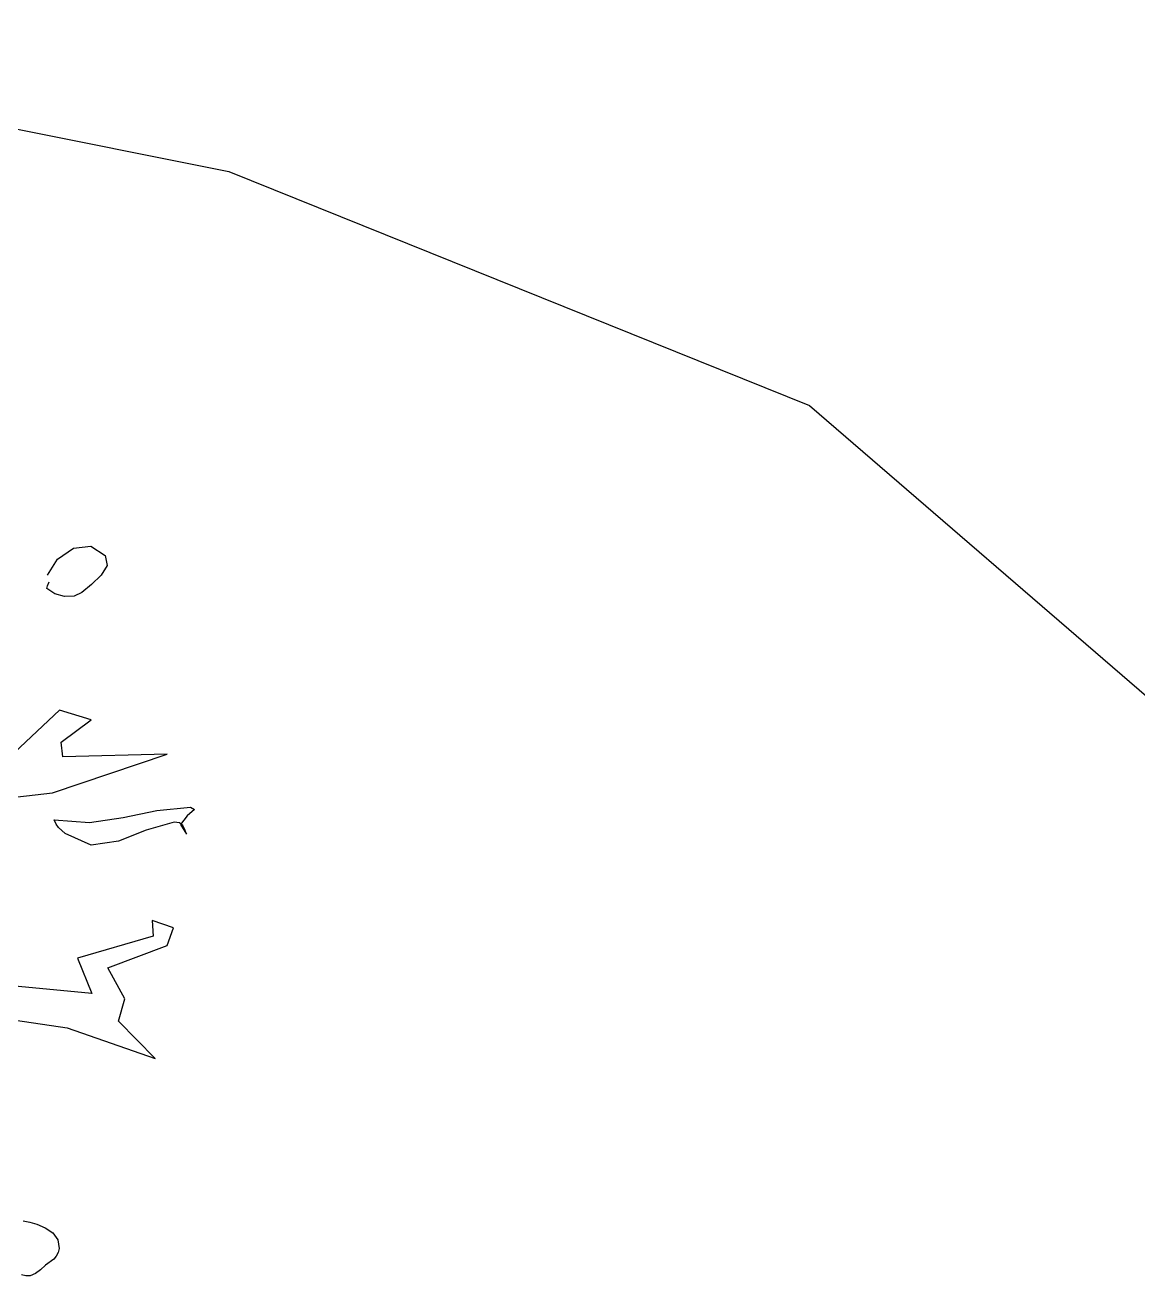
# Model space of a CAD drawing. Extents: x -81148 to 10972, y -53931 to 52487.
# Drawn here: x -19922 to -18923, y -24541 to -23418 of the extents above; entities that cross this region are included whole.
import ezdxf

# ---------------------------------------------------------------- set-up
doc = ezdxf.new("R2010")
doc.units = 0
doc.layers.get('0').update_dxf_attribs({"linetype": 'CONTINUOUS'})

msp = doc.modelspace()

# ---------------------------------------------------------------- linework, layer by layer
for p, q in [((-20393.9, -23418), (-19739.3, -23549.6)), ((-19739.3, -23549.6), (-19218.2, -23759.4)), ((-19218.2, -23759.4), (-18865.3, -24064)), ((-19893.2, -23897.3), (-19878.9, -23887.6)), ((-19878.9, -23887.6), (-19863.2, -23885.6)), ((-19863.2, -23885.6), (-19850.3, -23894.2)), ((-19902.1, -23911.8), (-19893.2, -23897.3)), ((-19850.3, -23894.2), (-19848.7, -23903)), ((-19854, -23911.8), (-19862.7, -23920)), ((-19848.7, -23903), (-19854, -23911.8)), ((-19902.8, -23923.7), (-19902.3, -23921.2)), ((-19895.6, -23928.5), (-19902.8, -23923.7)), ((-19902.3, -23921.2), (-19900.7, -23917.8)), ((-19862.7, -23920), (-19871.5, -23927.3)), ((-19886.9, -23930.9), (-19895.6, -23928.5)), ((-19878.3, -23930.6), (-19886.9, -23930.9)), ((-19871.5, -23927.3), (-19878.3, -23930.6)), ((-19891.3, -24033), (-19948.9, -24086.9)), ((-19862.9, -24041.6), (-19891.3, -24033)), ((-19889.9, -24061.7), (-19862.9, -24041.6)), ((-19888.4, -24074.7), (-19889.9, -24061.7)), ((-19897.6, -24107), (-19794.7, -24072.5)), ((-19794.7, -24072.5), (-19888.4, -24074.7)), ((-19958, -24114.1), (-19897.6, -24107)), ((-19834.1, -24129.2), (-19804.1, -24123)), ((-19804.1, -24123), (-19773.9, -24120)), ((-19770.3, -24122.2), (-19776.8, -24127.8)), ((-19773.9, -24120), (-19770.3, -24122.2)), ((-19894.5, -24135.2), (-19896.1, -24131.4)), ((-19896.1, -24131.4), (-19864.6, -24133.7)), ((-19892.2, -24138.2), (-19894.5, -24135.2)), ((-19864.6, -24133.7), (-19834.1, -24129.2)), ((-19788.4, -24133.5), (-19813.5, -24140.6)), ((-19783.8, -24134), (-19788.4, -24133.5)), ((-19780.8, -24136.4), (-19783.8, -24134)), ((-19776.8, -24127.8), (-19782.8, -24135.5)), ((-19782.8, -24135.5), (-19777.5, -24144.1)), ((-19778.8, -24140), (-19780.8, -24136.4)), ((-19886.3, -24143.6), (-19892.2, -24138.2)), ((-19862.9, -24154.2), (-19886.3, -24143.6)), ((-19813.5, -24140.6), (-19838.5, -24150.4)), ((-19777.5, -24144.1), (-19778.8, -24140)), ((-19838.5, -24150.4), (-19862.9, -24154.2)), ((-19789.1, -24228.3), (-19808.3, -24221.8)), ((-19808.3, -24221.8), (-19807.2, -24235.6)), ((-19807.2, -24235.6), (-19875.2, -24255.4)), ((-19794.7, -24244.2), (-19789.1, -24228.3)), ((-19848.1, -24264.3), (-19794.7, -24244.2)), ((-19875.2, -24255.4), (-19862.3, -24287.2)), ((-19832.7, -24292), (-19848.1, -24264.3)), ((-19862.3, -24287.2), (-19986.5, -24275.5)), ((-19838.4, -24312), (-19832.7, -24292)), ((-20004.2, -24300.6), (-19884.4, -24318)), ((-19805.6, -24345.4), (-19838.4, -24312)), ((-19884.4, -24318), (-19805.6, -24345.4)), ((-19924.1, -24491.1), (-19917.9, -24492.3)), ((-19917.9, -24492.3), (-19911.8, -24494.1)), ((-19911.8, -24494.1), (-19904.2, -24497.6)), ((-19904.2, -24497.6), (-19897.4, -24502.1)), ((-19897.4, -24502.1), (-19892.8, -24508.2)), ((-19892.8, -24508.2), (-19891.8, -24516.1)), ((-19892.7, -24519.7), (-19894.4, -24522.9)), ((-19891.8, -24516.1), (-19892.7, -24519.7)), ((-19904.1, -24531), (-19908.4, -24535.1)), ((-19896.5, -24525.6), (-19904.1, -24531)), ((-19894.4, -24522.9), (-19896.5, -24525.6)), ((-19921.6, -24540.7), (-19925.6, -24539.8)), ((-19917.8, -24540.7), (-19921.6, -24540.7)), ((-19912.8, -24538.6), (-19917.8, -24540.7)), ((-19908.4, -24535.1), (-19912.8, -24538.6))]:
    msp.add_line(p, q)

doc.saveas('drawing.dxf')
